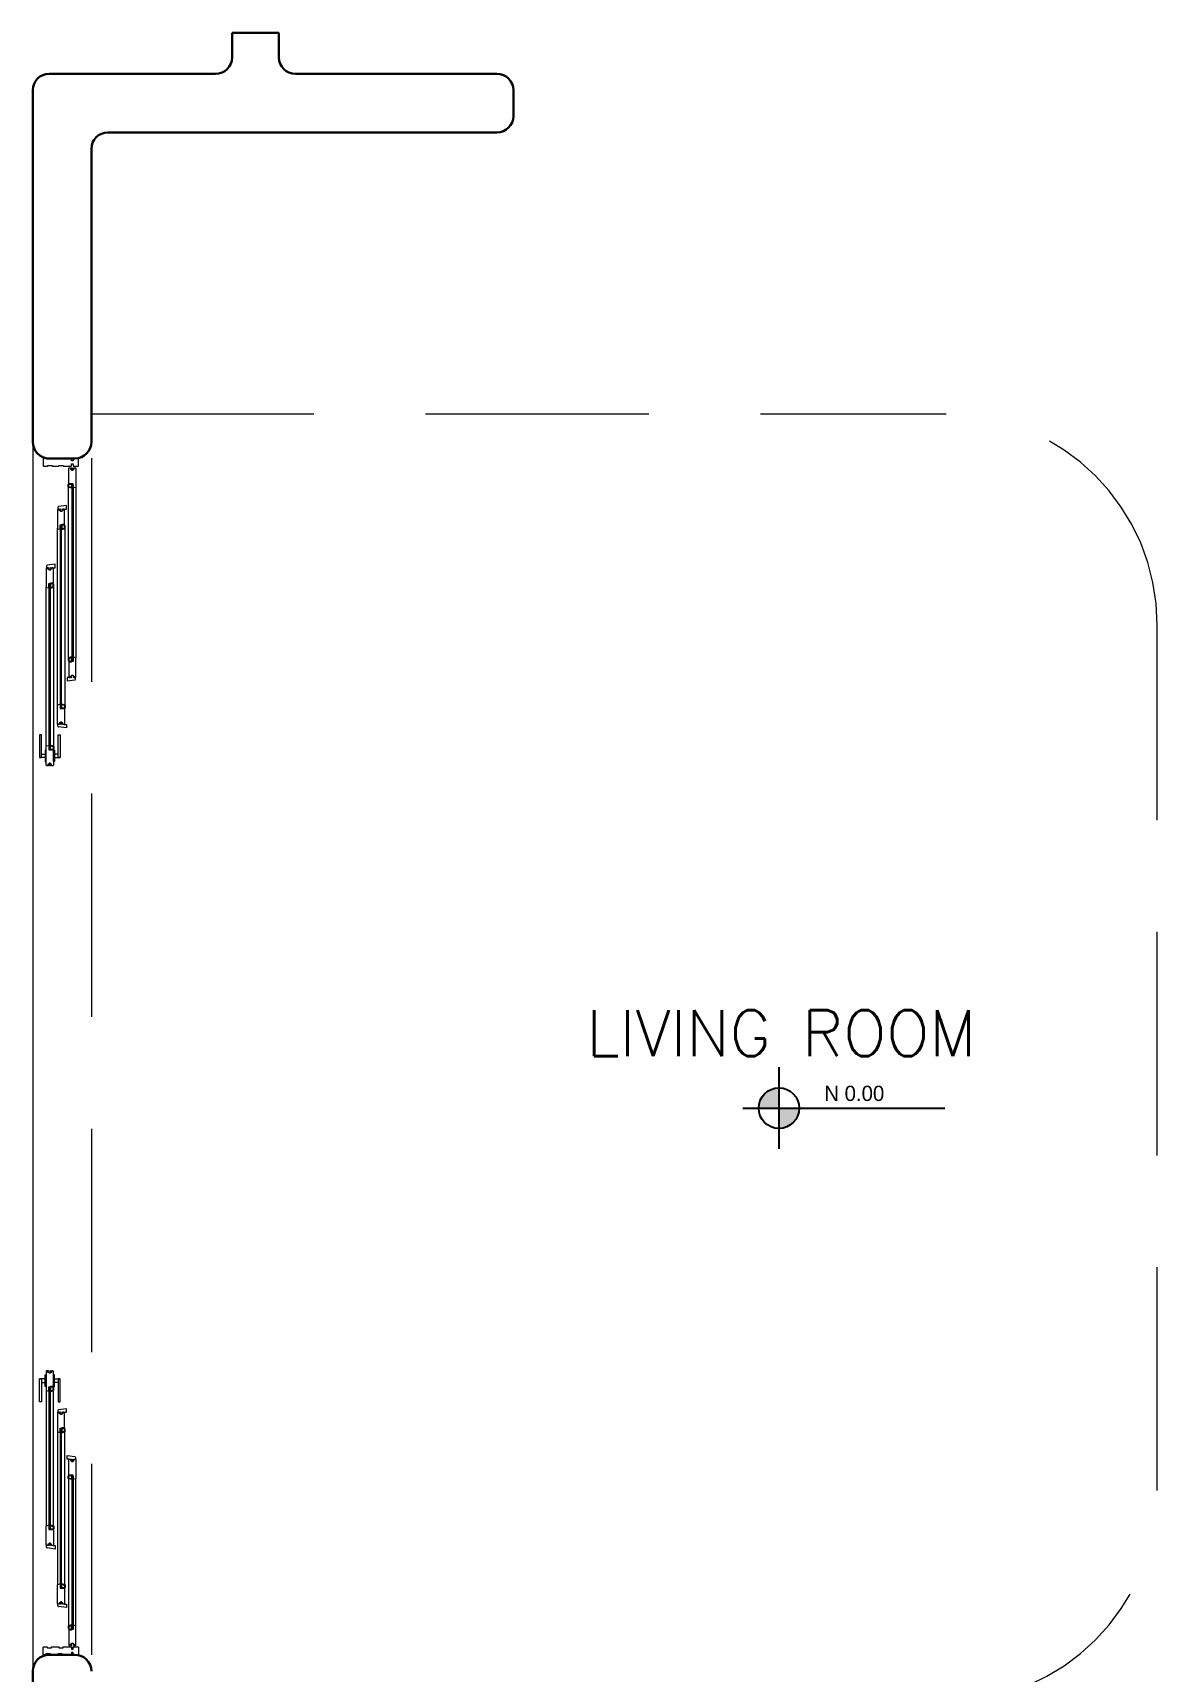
# Model space of a CAD drawing. Header units: metres. Extents: x -44 to 358, y -246 to 48.
# Drawn here: x 40.96 to 45.76, y -106.72 to -99.74 of the extents above; entities that cross this region are included whole.
import ezdxf

# ---------------------------------------------------------------- set-up
doc = ezdxf.new("R2010")
doc.units = ezdxf.units.M
doc.header["$LTSCALE"] = 0.3
doc.linetypes.add('HIDDEN2', pattern=[4.7625, 3.175, -1.5875])
for name, color, linetype, lineweight in [('A-DOOR', 7, 'Continuous', 5), ('A-WALL', 7, 'Continuous', 30), ('cristales', 131, 'Continuous', 0), ('piso', 251, 'Continuous', 18), ('SE-2', 252, 'Continuous', 9)]:
    doc.layers.add(name, color=color, linetype=linetype, lineweight=lineweight)
doc.layers.add('Techos 1', color=7, linetype='HIDDEN2', lineweight=9, true_color=0x42391a)
doc.layers.add('TEXTOS', color=4, linetype='Continuous')
doc.styles.add('ESC100-2mm', font='arial.ttf', dxfattribs={"height": 0.15})

# ---------------------------------------------------------------- blocks, each defined once
blk = doc.blocks.new('A$C1cff0fc4')
at = {"color": 7}
for points in [[(0.1262, 4.9899, 0.341999), (0.1277, 4.9918), (0.1281, 4.992), (0.1377, 4.992), (0.1387, 4.991), (0.1387, 4.974), (0.1382, 4.974), (0.1259, 4.9773, -0.339454), (0.1247, 4.9788), (0.1247, 4.9879, -0.341999)], [(0.1072, 4.8139, -0.341999), (0.1057, 4.8158), (0.1054, 4.816), (0.0957, 4.816), (0.0947, 4.815), (0.0947, 4.798), (0.0952, 4.798), (0.1076, 4.8013, 0.339454), (0.1087, 4.8028), (0.1087, 4.8119, 0.341999)], [(0.0592, 4.5639, -0.341999), (0.0577, 4.5658), (0.0574, 4.566), (0.0477, 4.566), (0.0467, 4.565), (0.0467, 4.548), (0.0472, 4.548), (0.0596, 4.5513, 0.339454), (0.0607, 4.5528), (0.0607, 4.5619, 0.341999)], [(0.1262, 4.2361, -0.341999), (0.1277, 4.2342), (0.1281, 4.234), (0.1377, 4.234), (0.1387, 4.235), (0.1387, 4.252), (0.1382, 4.252), (0.1259, 4.2487, 0.339454), (0.1247, 4.2472), (0.1247, 4.2381, 0.341999)], [(0.1072, 4.0361, 0.341999), (0.1057, 4.0342), (0.1054, 4.034), (0.0957, 4.034), (0.0947, 4.035), (0.0947, 4.052), (0.0952, 4.052), (0.1076, 4.0487, -0.339454), (0.1087, 4.0472), (0.1087, 4.0381, -0.341999)], [(0.0592, 3.8601, 0.341999), (0.0577, 3.8582), (0.0574, 3.858), (0.0477, 3.858), (0.0467, 3.859), (0.0467, 3.876), (0.0472, 3.876), (0.0596, 3.8727, -0.339454), (0.0607, 3.8712), (0.0607, 3.8621, -0.341999)], [(0.0592, 1.1399, -0.341999), (0.0577, 1.1418), (0.0574, 1.142), (0.0477, 1.142), (0.0467, 1.141), (0.0467, 1.124), (0.0472, 1.124), (0.0596, 1.1273, 0.339454), (0.0607, 1.1288), (0.0607, 1.1379, 0.341999)], [(0.1072, 0.9639, -0.341999), (0.1057, 0.9658), (0.1054, 0.966), (0.0957, 0.966), (0.0947, 0.965), (0.0947, 0.948), (0.0952, 0.948), (0.1076, 0.9513, 0.339454), (0.1087, 0.9528), (0.1087, 0.9619, 0.341999)], [(0.1262, 0.7639, 0.341999), (0.1277, 0.7658), (0.1281, 0.766), (0.1377, 0.766), (0.1387, 0.765), (0.1387, 0.748), (0.1382, 0.748), (0.1259, 0.7513, -0.339454), (0.1247, 0.7528), (0.1247, 0.7619, -0.341999)], [(0.0592, 0.5361, 0.341999), (0.0577, 0.5342), (0.0574, 0.534), (0.0477, 0.534), (0.0467, 0.535), (0.0467, 0.552), (0.0472, 0.552), (0.0596, 0.5487, -0.339454), (0.0607, 0.5472), (0.0607, 0.5381, -0.341999)], [(0.1072, 0.2861, 0.341999), (0.1057, 0.2842), (0.1054, 0.284), (0.0957, 0.284), (0.0947, 0.285), (0.0947, 0.302), (0.0952, 0.302), (0.1076, 0.2987, -0.339454), (0.1087, 0.2972), (0.1087, 0.2881, -0.341999)], [(0.1262, 0.1101, -0.341999), (0.1277, 0.1082), (0.1281, 0.108), (0.1377, 0.108), (0.1387, 0.109), (0.1387, 0.126), (0.1382, 0.126), (0.1259, 0.1227, 0.339454), (0.1247, 0.1212), (0.1247, 0.1121, 0.341999)]]:
    blk.add_lwpolyline(points, format="xyb", close=True, dxfattribs=at)
at = {"layer": 'A-DOOR', "color": 7}
for p, q in [((0.0182, 5.1), (0.0167, 5.0985)), ((0.0167, 5.0985), (0.0167, 5.0675)), ((0.0302, 5.1), (0.0182, 5.1)), ((0.0302, 5.096), (0.0302, 5.1)), ((0.0782, 5.1), (0.0492, 5.1)), ((0.0492, 5.096), (0.0492, 5.1)), ((0.0782, 5.096), (0.0782, 5.1)), ((0.1377, 5.1), (0.0972, 5.1)), ((0.0972, 5.1), (0.0972, 5.096)), ((0.1377, 5.09), (0.1377, 5.1)), ((0.1667, 5.1), (0.1437, 5.1)), ((0.1437, 5.1), (0.1437, 5.09)), ((0.1667, 5.0675), (0.1667, 5.1)), ((0.0167, 5.0675), (0.0182, 5.066)), ((0.0182, 5.066), (0.0352, 5.066)), ((0.0492, 5.096), (0.0302, 5.096)), ((0.0352, 5.07), (0.0542, 5.07)), ((0.0352, 5.07), (0.0352, 5.066)), ((0.0542, 5.07), (0.0542, 5.066)), ((0.0542, 5.066), (0.0832, 5.066)), ((0.0972, 5.096), (0.0782, 5.096)), ((0.0832, 5.066), (0.0832, 5.07)), ((0.0832, 5.07), (0.1022, 5.07)), ((0.1022, 5.07), (0.1022, 5.066)), ((0.1022, 5.066), (0.1377, 5.066)), ((0.1257, 5.0585), (0.1272, 5.06)), ((0.1257, 4.9935), (0.1257, 5.0585)), ((0.1272, 5.06), (0.133, 5.06)), ((0.133, 5.06), (0.133, 5.054)), ((0.133, 5.054), (0.1357, 5.054)), ((0.1357, 5.054), (0.1357, 5.06)), ((0.1357, 5.06), (0.1377, 5.06)), ((0.1437, 5.09), (0.1377, 5.09)), ((0.1377, 5.066), (0.1377, 5.076)), ((0.1377, 5.076), (0.1437, 5.076)), ((0.1377, 5.06), (0.1377, 5.05)), ((0.1377, 5.05), (0.1437, 5.05)), ((0.1437, 5.076), (0.1437, 5.066)), ((0.1437, 5.066), (0.1652, 5.066)), ((0.1437, 5.05), (0.1437, 5.06)), ((0.1437, 5.06), (0.146, 5.06)), ((0.146, 5.06), (0.146, 5.054)), ((0.146, 5.054), (0.1487, 5.054)), ((0.1487, 5.054), (0.1487, 5.06)), ((0.1487, 5.06), (0.1542, 5.06)), ((0.1542, 5.06), (0.1557, 5.0585)), ((0.1557, 5.0585), (0.1557, 4.9779)), ((0.1652, 5.066), (0.1667, 5.0675)), ((0.1247, 4.2472), (0.1247, 4.9788)), ((0.1272, 4.992), (0.1257, 4.9935)), ((0.1447, 4.992), (0.1272, 4.992)), ((0.1397, 4.9865), (0.1387, 4.9865)), ((0.1387, 4.9865), (0.1387, 4.9745)), ((0.1387, 4.9745), (0.1397, 4.9745)), ((0.1437, 4.987), (0.1397, 4.981)), ((0.1397, 4.987), (0.1437, 4.981)), ((0.1397, 4.981), (0.1397, 4.987)), ((0.1397, 4.987), (0.1437, 4.987)), ((0.1397, 4.987), (0.1397, 4.239)), ((0.1437, 4.987), (0.1397, 4.987)), ((0.1397, 4.239), (0.1397, 4.987)), ((0.1397, 4.987), (0.1437, 4.987)), ((0.1397, 4.9745), (0.1397, 4.9865)), ((0.1437, 4.981), (0.1397, 4.981)), ((0.1397, 4.976), (0.1397, 4.981)), ((0.1397, 4.981), (0.1437, 4.981)), ((0.1437, 4.976), (0.1397, 4.976)), ((0.1417, 4.992), (0.1417, 4.987)), ((0.1417, 4.992), (0.1417, 4.987)), ((0.1417, 4.992), (0.1417, 4.987)), ((0.1417, 4.987), (0.1417, 4.992)), ((0.1417, 4.992), (0.1417, 4.992)), ((0.1417, 4.987), (0.1417, 4.987)), ((0.1437, 4.987), (0.1437, 4.981)), ((0.1437, 4.239), (0.1437, 4.987)), ((0.1437, 4.987), (0.1437, 4.239)), ((0.1447, 4.9865), (0.1437, 4.9865)), ((0.1437, 4.9865), (0.1437, 4.9745)), ((0.1437, 4.981), (0.1437, 4.976)), ((0.1437, 4.9745), (0.1447, 4.9745)), ((0.1447, 4.9745), (0.1447, 4.992)), ((0.1447, 4.9745), (0.1447, 4.9865)), ((0.1452, 4.974), (0.1447, 4.9745)), ((0.1462, 4.974), (0.1452, 4.974)), ((0.1543, 4.976), (0.1462, 4.974)), ((0.1557, 4.9779), (0.1543, 4.976)), ((0.1557, 4.9779), (0.1557, 4.2481)), ((0.0792, 4.8917), (0.0792, 4.884)), ((0.1152, 4.899), (0.082, 4.8947)), ((0.1152, 4.884), (0.1152, 4.899)), ((0.0792, 4.884), (0.0777, 4.8825)), ((0.0777, 4.8825), (0.0777, 4.8019)), ((0.0847, 4.884), (0.0792, 4.884)), ((0.0847, 4.878), (0.0847, 4.884)), ((0.0874, 4.878), (0.0847, 4.878)), ((0.0897, 4.884), (0.0874, 4.884)), ((0.0874, 4.884), (0.0874, 4.878)), ((0.0897, 4.874), (0.0897, 4.884)), ((0.0957, 4.874), (0.0897, 4.874)), ((0.0977, 4.884), (0.0957, 4.884)), ((0.0957, 4.884), (0.0957, 4.874)), ((0.0977, 4.878), (0.0977, 4.884)), ((0.1004, 4.878), (0.0977, 4.878)), ((0.1062, 4.884), (0.1004, 4.884)), ((0.1004, 4.884), (0.1004, 4.878)), ((0.1077, 4.8825), (0.1062, 4.884)), ((0.1062, 4.884), (0.1152, 4.884)), ((0.1077, 4.8175), (0.1077, 4.8825)), ((0.0777, 4.8019), (0.0792, 4.8)), ((0.0777, 4.0481), (0.0777, 4.8019)), ((0.0792, 4.8), (0.0872, 4.798)), ((0.0872, 4.798), (0.0882, 4.798)), ((0.0882, 4.798), (0.0887, 4.7985)), ((0.0887, 4.7985), (0.0887, 4.816)), ((0.0887, 4.816), (0.1062, 4.816)), ((0.0887, 4.7985), (0.0887, 4.8105)), ((0.0887, 4.8105), (0.0897, 4.8105)), ((0.0897, 4.7985), (0.0887, 4.7985)), ((0.0937, 4.811), (0.0897, 4.811)), ((0.0897, 4.811), (0.0897, 4.039)), ((0.0897, 4.039), (0.0897, 4.811)), ((0.0897, 4.811), (0.0937, 4.811)), ((0.0897, 4.811), (0.0937, 4.805)), ((0.0937, 4.811), (0.0897, 4.805)), ((0.0897, 4.811), (0.0897, 4.805)), ((0.0937, 4.811), (0.0897, 4.811)), ((0.0897, 4.8105), (0.0897, 4.7985)), ((0.0897, 4.805), (0.0937, 4.805)), ((0.0897, 4.805), (0.0897, 4.8)), ((0.0937, 4.805), (0.0897, 4.805)), ((0.0897, 4.8), (0.0937, 4.8)), ((0.0917, 4.816), (0.0917, 4.811)), ((0.0917, 4.816), (0.0917, 4.811)), ((0.0917, 4.816), (0.0917, 4.811)), ((0.0917, 4.811), (0.0917, 4.816)), ((0.0917, 4.816), (0.0917, 4.816)), ((0.0917, 4.811), (0.0917, 4.811)), ((0.0937, 4.039), (0.0937, 4.811)), ((0.0937, 4.811), (0.0937, 4.039)), ((0.0937, 4.805), (0.0937, 4.811)), ((0.0937, 4.7985), (0.0937, 4.8105)), ((0.0937, 4.8105), (0.0947, 4.8105)), ((0.0937, 4.8), (0.0937, 4.805)), ((0.0947, 4.7985), (0.0937, 4.7985)), ((0.0947, 4.8105), (0.0947, 4.7985)), ((0.1062, 4.816), (0.1077, 4.8175)), ((0.1087, 4.8028), (0.1087, 4.0472)), ((0.0312, 4.634), (0.0297, 4.6325)), ((0.0297, 4.6325), (0.0297, 4.5519)), ((0.0312, 4.6417), (0.0312, 4.634)), ((0.0367, 4.634), (0.0312, 4.634)), ((0.0672, 4.649), (0.034, 4.6447)), ((0.0367, 4.628), (0.0367, 4.634)), ((0.0394, 4.628), (0.0367, 4.628)), ((0.0417, 4.634), (0.0394, 4.634)), ((0.0394, 4.634), (0.0394, 4.628)), ((0.0417, 4.624), (0.0417, 4.634)), ((0.0477, 4.624), (0.0417, 4.624)), ((0.0497, 4.634), (0.0477, 4.634)), ((0.0477, 4.634), (0.0477, 4.624)), ((0.0497, 4.628), (0.0497, 4.634)), ((0.0524, 4.628), (0.0497, 4.628)), ((0.0582, 4.634), (0.0524, 4.634)), ((0.0524, 4.634), (0.0524, 4.628)), ((0.0597, 4.6325), (0.0582, 4.634)), ((0.0582, 4.634), (0.0672, 4.634)), ((0.0597, 4.5675), (0.0597, 4.6325)), ((0.0672, 4.634), (0.0672, 4.649)), ((0.0297, 4.5519), (0.0312, 4.55)), ((0.0297, 3.8721), (0.0297, 4.5519)), ((0.0312, 4.55), (0.0392, 4.548)), ((0.0392, 4.548), (0.0402, 4.548)), ((0.0402, 4.548), (0.0407, 4.5485)), ((0.0407, 4.5485), (0.0407, 4.566)), ((0.0407, 4.566), (0.0582, 4.566)), ((0.0407, 4.5485), (0.0407, 4.5605)), ((0.0407, 4.5605), (0.0417, 4.5605)), ((0.0417, 4.5485), (0.0407, 4.5485)), ((0.0457, 4.561), (0.0417, 4.561)), ((0.0417, 4.561), (0.0417, 3.863)), ((0.0417, 3.863), (0.0417, 4.561)), ((0.0417, 4.561), (0.0457, 4.561)), ((0.0417, 4.561), (0.0457, 4.555)), ((0.0457, 4.561), (0.0417, 4.555)), ((0.0417, 4.561), (0.0417, 4.555)), ((0.0457, 4.561), (0.0417, 4.561)), ((0.0417, 4.5605), (0.0417, 4.5485)), ((0.0417, 4.555), (0.0457, 4.555)), ((0.0417, 4.555), (0.0417, 4.55)), ((0.0457, 4.555), (0.0417, 4.555)), ((0.0417, 4.55), (0.0457, 4.55)), ((0.0437, 4.566), (0.0437, 4.561)), ((0.0437, 4.566), (0.0437, 4.561)), ((0.0437, 4.566), (0.0437, 4.561)), ((0.0437, 4.561), (0.0437, 4.566)), ((0.0437, 4.566), (0.0437, 4.566)), ((0.0437, 4.561), (0.0437, 4.561)), ((0.0457, 3.863), (0.0457, 4.561)), ((0.0457, 4.561), (0.0457, 3.863)), ((0.0457, 4.555), (0.0457, 4.561)), ((0.0457, 4.5485), (0.0457, 4.5605)), ((0.0457, 4.5605), (0.0467, 4.5605)), ((0.0457, 4.55), (0.0457, 4.555)), ((0.0467, 4.5485), (0.0457, 4.5485)), ((0.0467, 4.5605), (0.0467, 4.5485)), ((0.0582, 4.566), (0.0597, 4.5675)), ((0.0607, 4.5528), (0.0607, 3.8712)), ((0.1272, 4.234), (0.1257, 4.2325)), ((0.1257, 4.2325), (0.1257, 4.1675)), ((0.1447, 4.234), (0.1272, 4.234)), ((0.1387, 4.2395), (0.1387, 4.2515)), ((0.1387, 4.2515), (0.1397, 4.2515)), ((0.1397, 4.2395), (0.1387, 4.2395)), ((0.1397, 4.2515), (0.1397, 4.2395)), ((0.1437, 4.25), (0.1397, 4.25)), ((0.1397, 4.25), (0.1397, 4.245)), ((0.1437, 4.239), (0.1397, 4.245)), ((0.1397, 4.239), (0.1437, 4.245)), ((0.1437, 4.245), (0.1397, 4.245)), ((0.1397, 4.245), (0.1397, 4.239)), ((0.1397, 4.245), (0.1437, 4.245)), ((0.1397, 4.239), (0.1437, 4.239)), ((0.1437, 4.239), (0.1397, 4.239)), ((0.1397, 4.239), (0.1437, 4.239)), ((0.1417, 4.234), (0.1417, 4.239)), ((0.1417, 4.234), (0.1417, 4.239)), ((0.1417, 4.234), (0.1417, 4.239)), ((0.1417, 4.239), (0.1417, 4.239)), ((0.1417, 4.239), (0.1417, 4.234)), ((0.1417, 4.234), (0.1417, 4.234)), ((0.1437, 4.2395), (0.1437, 4.2515)), ((0.1437, 4.2515), (0.1447, 4.2515)), ((0.1437, 4.245), (0.1437, 4.25)), ((0.1437, 4.239), (0.1437, 4.245)), ((0.1447, 4.2395), (0.1437, 4.2395)), ((0.1452, 4.252), (0.1447, 4.2515)), ((0.1447, 4.2515), (0.1447, 4.234)), ((0.1447, 4.2515), (0.1447, 4.2395)), ((0.1462, 4.252), (0.1452, 4.252)), ((0.1543, 4.25), (0.1462, 4.252)), ((0.1557, 4.2481), (0.1543, 4.25)), ((0.1557, 4.1675), (0.1557, 4.2481)), ((0.1272, 4.166), (0.1182, 4.166)), ((0.1182, 4.166), (0.1182, 4.151)), ((0.1182, 4.151), (0.1515, 4.1553)), ((0.1257, 4.1675), (0.1272, 4.166)), ((0.1272, 4.166), (0.133, 4.166)), ((0.133, 4.166), (0.133, 4.172)), ((0.133, 4.172), (0.1357, 4.172)), ((0.1357, 4.172), (0.1357, 4.166)), ((0.1357, 4.166), (0.1377, 4.166)), ((0.1377, 4.166), (0.1377, 4.176)), ((0.1377, 4.176), (0.1437, 4.176)), ((0.1437, 4.176), (0.1437, 4.166)), ((0.1437, 4.166), (0.146, 4.166)), ((0.146, 4.166), (0.146, 4.172)), ((0.146, 4.172), (0.1487, 4.172)), ((0.1487, 4.172), (0.1487, 4.166)), ((0.1487, 4.166), (0.1542, 4.166)), ((0.1542, 4.166), (0.1557, 4.1675)), ((0.1542, 4.1583), (0.1542, 4.166)), ((0.0792, 4.05), (0.0872, 4.052)), ((0.0872, 4.052), (0.0882, 4.052)), ((0.0882, 4.052), (0.0887, 4.0515)), ((0.0887, 4.0515), (0.0887, 4.034)), ((0.0887, 4.0515), (0.0887, 4.0395)), ((0.0897, 4.0515), (0.0887, 4.0515)), ((0.0897, 4.0395), (0.0897, 4.0515)), ((0.0937, 4.0515), (0.0937, 4.0395)), ((0.0947, 4.0515), (0.0937, 4.0515)), ((0.0947, 4.0395), (0.0947, 4.0515)), ((0.0777, 4.0481), (0.0792, 4.05)), ((0.0777, 3.9675), (0.0777, 4.0481)), ((0.0887, 4.0395), (0.0897, 4.0395)), ((0.0887, 4.034), (0.1062, 4.034)), ((0.0897, 4.045), (0.0897, 4.05)), ((0.0897, 4.05), (0.0937, 4.05)), ((0.0897, 4.039), (0.0937, 4.045)), ((0.0937, 4.039), (0.0897, 4.045)), ((0.0897, 4.039), (0.0897, 4.045)), ((0.0897, 4.045), (0.0937, 4.045)), ((0.0937, 4.045), (0.0897, 4.045)), ((0.0937, 4.039), (0.0897, 4.039)), ((0.0897, 4.039), (0.0937, 4.039)), ((0.0937, 4.039), (0.0897, 4.039)), ((0.0917, 4.034), (0.0917, 4.039)), ((0.0917, 4.034), (0.0917, 4.039)), ((0.0917, 4.034), (0.0917, 4.039)), ((0.0917, 4.039), (0.0917, 4.039)), ((0.0917, 4.039), (0.0917, 4.034)), ((0.0917, 4.034), (0.0917, 4.034)), ((0.0937, 4.05), (0.0937, 4.045)), ((0.0937, 4.045), (0.0937, 4.039)), ((0.0937, 4.0395), (0.0947, 4.0395)), ((0.1062, 4.034), (0.1077, 4.0325)), ((0.1077, 4.0325), (0.1077, 3.9675)), ((0.0792, 3.966), (0.0777, 3.9675)), ((0.0847, 3.966), (0.0792, 3.966)), ((0.0792, 3.9583), (0.0792, 3.966)), ((0.1152, 3.951), (0.082, 3.9553)), ((0.0874, 3.972), (0.0847, 3.972)), ((0.0847, 3.972), (0.0847, 3.966)), ((0.0874, 3.966), (0.0874, 3.972)), ((0.0897, 3.966), (0.0874, 3.966)), ((0.0957, 3.976), (0.0897, 3.976)), ((0.0897, 3.976), (0.0897, 3.966)), ((0.0957, 3.966), (0.0957, 3.976)), ((0.0977, 3.966), (0.0957, 3.966)), ((0.1004, 3.972), (0.0977, 3.972)), ((0.0977, 3.972), (0.0977, 3.966)), ((0.1004, 3.966), (0.1004, 3.972)), ((0.1062, 3.966), (0.1004, 3.966)), ((0.1077, 3.9675), (0.1062, 3.966)), ((0.1062, 3.966), (0.1152, 3.966)), ((0.1152, 3.966), (0.1152, 3.951)), ((0.0297, 3.8721), (0.0312, 3.874)), ((0.0297, 3.7915), (0.0297, 3.8721)), ((0.0312, 3.874), (0.0392, 3.876)), ((0.0392, 3.876), (0.0402, 3.876)), ((0.0402, 3.876), (0.0407, 3.8755)), ((0.0407, 3.8755), (0.0407, 3.858)), ((0.0407, 3.8755), (0.0407, 3.8635)), ((0.0417, 3.8755), (0.0407, 3.8755)), ((0.0407, 3.8635), (0.0417, 3.8635)), ((0.0407, 3.858), (0.0582, 3.858)), ((0.0417, 3.8635), (0.0417, 3.8755)), ((0.0417, 3.869), (0.0417, 3.874)), ((0.0417, 3.874), (0.0457, 3.874)), ((0.0417, 3.863), (0.0457, 3.869)), ((0.0457, 3.863), (0.0417, 3.869)), ((0.0417, 3.863), (0.0417, 3.869)), ((0.0417, 3.869), (0.0457, 3.869)), ((0.0457, 3.869), (0.0417, 3.869)), ((0.0457, 3.863), (0.0417, 3.863)), ((0.0417, 3.863), (0.0457, 3.863)), ((0.0457, 3.863), (0.0417, 3.863)), ((0.0437, 3.858), (0.0437, 3.863)), ((0.0437, 3.858), (0.0437, 3.863)), ((0.0437, 3.858), (0.0437, 3.863)), ((0.0437, 3.863), (0.0437, 3.863)), ((0.0437, 3.863), (0.0437, 3.858)), ((0.0437, 3.858), (0.0437, 3.858)), ((0.0457, 3.8755), (0.0457, 3.8635)), ((0.0467, 3.8755), (0.0457, 3.8755)), ((0.0457, 3.874), (0.0457, 3.869)), ((0.0457, 3.869), (0.0457, 3.863)), ((0.0457, 3.8635), (0.0467, 3.8635)), ((0.0467, 3.8635), (0.0467, 3.8755)), ((0.0582, 3.858), (0.0597, 3.8565)), ((0.0597, 3.8565), (0.0597, 3.7915)), ((0.0312, 3.79), (0.0297, 3.7915)), ((0.0367, 3.79), (0.0312, 3.79)), ((0.0394, 3.796), (0.0367, 3.796)), ((0.0367, 3.796), (0.0367, 3.79)), ((0.0394, 3.79), (0.0394, 3.796)), ((0.0417, 3.79), (0.0394, 3.79)), ((0.0477, 3.8), (0.0417, 3.8)), ((0.0417, 3.8), (0.0417, 3.79)), ((0.0477, 3.79), (0.0477, 3.8)), ((0.0497, 3.79), (0.0477, 3.79)), ((0.0524, 3.796), (0.0497, 3.796)), ((0.0497, 3.796), (0.0497, 3.79)), ((0.0524, 3.79), (0.0524, 3.796)), ((0.0582, 3.79), (0.0524, 3.79)), ((0.0597, 3.7915), (0.0582, 3.79)), ((0.0312, 1.21), (0.0297, 1.2085)), ((0.0297, 1.2085), (0.0297, 1.1279)), ((0.0367, 1.21), (0.0312, 1.21)), ((0.0367, 1.204), (0.0367, 1.21)), ((0.0394, 1.204), (0.0367, 1.204)), ((0.0417, 1.21), (0.0394, 1.21)), ((0.0394, 1.21), (0.0394, 1.204)), ((0.0417, 1.2), (0.0417, 1.21)), ((0.0477, 1.2), (0.0417, 1.2)), ((0.0497, 1.21), (0.0477, 1.21)), ((0.0477, 1.21), (0.0477, 1.2)), ((0.0497, 1.204), (0.0497, 1.21)), ((0.0524, 1.204), (0.0497, 1.204)), ((0.0582, 1.21), (0.0524, 1.21)), ((0.0524, 1.21), (0.0524, 1.204)), ((0.0597, 1.2085), (0.0582, 1.21)), ((0.0597, 1.1435), (0.0597, 1.2085)), ((0.0297, 1.1279), (0.0312, 1.126)), ((0.0297, 1.1279), (0.0297, 0.5481)), ((0.0312, 1.126), (0.0392, 1.124)), ((0.0392, 1.124), (0.0402, 1.124)), ((0.0402, 1.124), (0.0407, 1.1245)), ((0.0407, 1.1245), (0.0407, 1.142)), ((0.0407, 1.142), (0.0582, 1.142)), ((0.0407, 1.1245), (0.0407, 1.1365)), ((0.0407, 1.1365), (0.0417, 1.1365)), ((0.0417, 1.1245), (0.0407, 1.1245)), ((0.0417, 1.137), (0.0457, 1.131)), ((0.0457, 1.137), (0.0417, 1.131)), ((0.0417, 1.137), (0.0417, 1.131)), ((0.0457, 1.137), (0.0417, 1.137)), ((0.0417, 0.539), (0.0417, 1.137)), ((0.0417, 1.137), (0.0457, 1.137)), ((0.0417, 1.137), (0.0417, 0.539)), ((0.0457, 1.137), (0.0417, 1.137)), ((0.0417, 1.1365), (0.0417, 1.1245)), ((0.0417, 1.131), (0.0457, 1.131)), ((0.0417, 1.131), (0.0417, 1.126)), ((0.0457, 1.131), (0.0417, 1.131)), ((0.0417, 1.126), (0.0457, 1.126)), ((0.0437, 1.142), (0.0437, 1.137)), ((0.0437, 1.142), (0.0437, 1.137)), ((0.0437, 1.142), (0.0437, 1.137)), ((0.0437, 1.137), (0.0437, 1.142)), ((0.0437, 1.142), (0.0437, 1.142)), ((0.0437, 1.137), (0.0437, 1.137)), ((0.0457, 1.131), (0.0457, 1.137)), ((0.0457, 1.137), (0.0457, 0.539)), ((0.0457, 0.539), (0.0457, 1.137)), ((0.0457, 1.1245), (0.0457, 1.1365)), ((0.0457, 1.1365), (0.0467, 1.1365)), ((0.0457, 1.126), (0.0457, 1.131)), ((0.0467, 1.1245), (0.0457, 1.1245)), ((0.0467, 1.1365), (0.0467, 1.1245)), ((0.0582, 1.142), (0.0597, 1.1435)), ((0.0607, 0.5472), (0.0607, 1.1288)), ((0.1152, 1.049), (0.082, 1.0447)), ((0.1152, 1.034), (0.1152, 1.049)), ((0.0792, 1.034), (0.0777, 1.0325)), ((0.0777, 1.0325), (0.0777, 0.9519)), ((0.0792, 1.0417), (0.0792, 1.034)), ((0.0847, 1.034), (0.0792, 1.034)), ((0.0847, 1.028), (0.0847, 1.034)), ((0.0874, 1.028), (0.0847, 1.028)), ((0.0897, 1.034), (0.0874, 1.034)), ((0.0874, 1.034), (0.0874, 1.028)), ((0.0897, 1.024), (0.0897, 1.034)), ((0.0957, 1.024), (0.0897, 1.024)), ((0.0977, 1.034), (0.0957, 1.034)), ((0.0957, 1.034), (0.0957, 1.024)), ((0.0977, 1.028), (0.0977, 1.034)), ((0.1004, 1.028), (0.0977, 1.028)), ((0.1062, 1.034), (0.1004, 1.034)), ((0.1004, 1.034), (0.1004, 1.028)), ((0.1077, 1.0325), (0.1062, 1.034)), ((0.1062, 1.034), (0.1152, 1.034)), ((0.1077, 0.9675), (0.1077, 1.0325)), ((0.0777, 0.9519), (0.0792, 0.95)), ((0.0777, 0.9519), (0.0777, 0.2981)), ((0.0792, 0.95), (0.0872, 0.948)), ((0.0872, 0.948), (0.0882, 0.948)), ((0.0882, 0.948), (0.0887, 0.9485)), ((0.0887, 0.9485), (0.0887, 0.966)), ((0.0887, 0.966), (0.1062, 0.966)), ((0.0887, 0.9485), (0.0887, 0.9605)), ((0.0887, 0.9605), (0.0897, 0.9605)), ((0.0897, 0.9485), (0.0887, 0.9485)), ((0.0897, 0.961), (0.0937, 0.955)), ((0.0937, 0.961), (0.0897, 0.955)), ((0.0897, 0.961), (0.0897, 0.955)), ((0.0937, 0.961), (0.0897, 0.961)), ((0.0897, 0.289), (0.0897, 0.961)), ((0.0897, 0.961), (0.0937, 0.961)), ((0.0897, 0.961), (0.0897, 0.289)), ((0.0937, 0.961), (0.0897, 0.961)), ((0.0897, 0.9605), (0.0897, 0.9485)), ((0.0897, 0.955), (0.0937, 0.955)), ((0.0897, 0.955), (0.0897, 0.95)), ((0.0937, 0.955), (0.0897, 0.955)), ((0.0897, 0.95), (0.0937, 0.95)), ((0.0917, 0.966), (0.0917, 0.961)), ((0.0917, 0.966), (0.0917, 0.961)), ((0.0917, 0.966), (0.0917, 0.961)), ((0.0917, 0.961), (0.0917, 0.966)), ((0.0917, 0.966), (0.0917, 0.966)), ((0.0917, 0.961), (0.0917, 0.961)), ((0.0937, 0.955), (0.0937, 0.961)), ((0.0937, 0.961), (0.0937, 0.289)), ((0.0937, 0.289), (0.0937, 0.961)), ((0.0937, 0.9485), (0.0937, 0.9605)), ((0.0937, 0.9605), (0.0947, 0.9605)), ((0.0937, 0.95), (0.0937, 0.955)), ((0.0947, 0.9485), (0.0937, 0.9485)), ((0.0947, 0.9605), (0.0947, 0.9485)), ((0.1062, 0.966), (0.1077, 0.9675)), ((0.1087, 0.2972), (0.1087, 0.9528)), ((0.1182, 0.834), (0.1182, 0.849)), ((0.1182, 0.849), (0.1515, 0.8447)), ((0.1542, 0.8417), (0.1542, 0.834)), ((0.1272, 0.834), (0.1182, 0.834)), ((0.1257, 0.8325), (0.1272, 0.834)), ((0.1257, 0.7675), (0.1257, 0.8325)), ((0.1272, 0.834), (0.133, 0.834)), ((0.133, 0.834), (0.133, 0.828)), ((0.133, 0.828), (0.1357, 0.828)), ((0.1357, 0.828), (0.1357, 0.834)), ((0.1357, 0.834), (0.1377, 0.834)), ((0.1377, 0.834), (0.1377, 0.824)), ((0.1377, 0.824), (0.1437, 0.824)), ((0.1437, 0.824), (0.1437, 0.834)), ((0.1437, 0.834), (0.146, 0.834)), ((0.146, 0.834), (0.146, 0.828)), ((0.146, 0.828), (0.1487, 0.828)), ((0.1487, 0.828), (0.1487, 0.834)), ((0.1487, 0.834), (0.1542, 0.834)), ((0.1542, 0.834), (0.1557, 0.8325)), ((0.1557, 0.8325), (0.1557, 0.7519)), ((0.1247, 0.7528), (0.1247, 0.1212)), ((0.1272, 0.766), (0.1257, 0.7675)), ((0.1447, 0.766), (0.1272, 0.766)), ((0.1397, 0.7605), (0.1387, 0.7605)), ((0.1387, 0.7605), (0.1387, 0.7485)), ((0.1387, 0.7485), (0.1397, 0.7485)), ((0.1397, 0.113), (0.1397, 0.761)), ((0.1397, 0.761), (0.1437, 0.761)), ((0.1437, 0.761), (0.1397, 0.761)), ((0.1397, 0.761), (0.1397, 0.113)), ((0.1437, 0.761), (0.1397, 0.755)), ((0.1397, 0.761), (0.1437, 0.755)), ((0.1397, 0.755), (0.1397, 0.761)), ((0.1397, 0.761), (0.1437, 0.761)), ((0.1397, 0.7485), (0.1397, 0.7605)), ((0.1437, 0.755), (0.1397, 0.755)), ((0.1397, 0.75), (0.1397, 0.755)), ((0.1397, 0.755), (0.1437, 0.755)), ((0.1437, 0.75), (0.1397, 0.75)), ((0.1417, 0.766), (0.1417, 0.761)), ((0.1417, 0.766), (0.1417, 0.761)), ((0.1417, 0.766), (0.1417, 0.761)), ((0.1417, 0.761), (0.1417, 0.766)), ((0.1417, 0.766), (0.1417, 0.766)), ((0.1417, 0.761), (0.1417, 0.761)), ((0.1437, 0.761), (0.1437, 0.113)), ((0.1437, 0.113), (0.1437, 0.761)), ((0.1437, 0.761), (0.1437, 0.755)), ((0.1447, 0.7605), (0.1437, 0.7605)), ((0.1437, 0.7605), (0.1437, 0.7485)), ((0.1437, 0.755), (0.1437, 0.75)), ((0.1437, 0.7485), (0.1447, 0.7485)), ((0.1447, 0.7485), (0.1447, 0.766)), ((0.1447, 0.7485), (0.1447, 0.7605)), ((0.1452, 0.748), (0.1447, 0.7485)), ((0.1462, 0.748), (0.1452, 0.748)), ((0.1543, 0.75), (0.1462, 0.748)), ((0.1557, 0.7519), (0.1543, 0.75)), ((0.1557, 0.1221), (0.1557, 0.7519)), ((0.0297, 0.5481), (0.0312, 0.55)), ((0.0297, 0.4675), (0.0297, 0.5481)), ((0.0312, 0.55), (0.0392, 0.552)), ((0.0392, 0.552), (0.0402, 0.552)), ((0.0402, 0.552), (0.0407, 0.5515)), ((0.0407, 0.5515), (0.0407, 0.534)), ((0.0407, 0.5515), (0.0407, 0.5395)), ((0.0417, 0.5515), (0.0407, 0.5515)), ((0.0407, 0.5395), (0.0417, 0.5395)), ((0.0407, 0.534), (0.0582, 0.534)), ((0.0417, 0.5395), (0.0417, 0.5515)), ((0.0417, 0.545), (0.0417, 0.55)), ((0.0417, 0.55), (0.0457, 0.55)), ((0.0417, 0.539), (0.0457, 0.545)), ((0.0457, 0.539), (0.0417, 0.545)), ((0.0417, 0.539), (0.0417, 0.545)), ((0.0417, 0.545), (0.0457, 0.545)), ((0.0457, 0.545), (0.0417, 0.545)), ((0.0457, 0.539), (0.0417, 0.539)), ((0.0417, 0.539), (0.0457, 0.539)), ((0.0457, 0.539), (0.0417, 0.539)), ((0.0437, 0.534), (0.0437, 0.539)), ((0.0437, 0.534), (0.0437, 0.539)), ((0.0437, 0.534), (0.0437, 0.539)), ((0.0437, 0.539), (0.0437, 0.539)), ((0.0437, 0.539), (0.0437, 0.534)), ((0.0437, 0.534), (0.0437, 0.534)), ((0.0457, 0.5515), (0.0457, 0.5395)), ((0.0467, 0.5515), (0.0457, 0.5515)), ((0.0457, 0.55), (0.0457, 0.545)), ((0.0457, 0.545), (0.0457, 0.539)), ((0.0457, 0.5395), (0.0467, 0.5395)), ((0.0467, 0.5395), (0.0467, 0.5515)), ((0.0582, 0.534), (0.0597, 0.5325)), ((0.0597, 0.5325), (0.0597, 0.4675)), ((0.0312, 0.466), (0.0297, 0.4675)), ((0.0367, 0.466), (0.0312, 0.466)), ((0.0312, 0.4583), (0.0312, 0.466)), ((0.0672, 0.451), (0.034, 0.4553)), ((0.0394, 0.472), (0.0367, 0.472)), ((0.0367, 0.472), (0.0367, 0.466)), ((0.0394, 0.466), (0.0394, 0.472)), ((0.0417, 0.466), (0.0394, 0.466)), ((0.0477, 0.476), (0.0417, 0.476)), ((0.0417, 0.476), (0.0417, 0.466)), ((0.0477, 0.466), (0.0477, 0.476)), ((0.0497, 0.466), (0.0477, 0.466)), ((0.0524, 0.472), (0.0497, 0.472)), ((0.0497, 0.472), (0.0497, 0.466)), ((0.0524, 0.466), (0.0524, 0.472)), ((0.0582, 0.466), (0.0524, 0.466)), ((0.0597, 0.4675), (0.0582, 0.466)), ((0.0582, 0.466), (0.0672, 0.466)), ((0.0672, 0.466), (0.0672, 0.451)), ((0.0777, 0.2981), (0.0792, 0.3)), ((0.0777, 0.2175), (0.0777, 0.2981)), ((0.0792, 0.3), (0.0872, 0.302)), ((0.0872, 0.302), (0.0882, 0.302)), ((0.0882, 0.302), (0.0887, 0.3015)), ((0.0887, 0.3015), (0.0887, 0.284)), ((0.0887, 0.3015), (0.0887, 0.2895)), ((0.0897, 0.3015), (0.0887, 0.3015)), ((0.0887, 0.2895), (0.0897, 0.2895)), ((0.0887, 0.284), (0.1062, 0.284)), ((0.0897, 0.2895), (0.0897, 0.3015)), ((0.0897, 0.295), (0.0897, 0.3)), ((0.0897, 0.3), (0.0937, 0.3)), ((0.0897, 0.289), (0.0937, 0.295)), ((0.0937, 0.289), (0.0897, 0.295)), ((0.0897, 0.289), (0.0897, 0.295)), ((0.0897, 0.295), (0.0937, 0.295)), ((0.0937, 0.295), (0.0897, 0.295)), ((0.0937, 0.289), (0.0897, 0.289)), ((0.0897, 0.289), (0.0937, 0.289)), ((0.0937, 0.289), (0.0897, 0.289)), ((0.0917, 0.284), (0.0917, 0.289)), ((0.0917, 0.284), (0.0917, 0.289)), ((0.0917, 0.284), (0.0917, 0.289)), ((0.0917, 0.289), (0.0917, 0.289)), ((0.0917, 0.289), (0.0917, 0.284)), ((0.0917, 0.284), (0.0917, 0.284)), ((0.0937, 0.3015), (0.0937, 0.2895)), ((0.0947, 0.3015), (0.0937, 0.3015)), ((0.0937, 0.3), (0.0937, 0.295)), ((0.0937, 0.295), (0.0937, 0.289)), ((0.0937, 0.2895), (0.0947, 0.2895)), ((0.0947, 0.2895), (0.0947, 0.3015)), ((0.1062, 0.284), (0.1077, 0.2825)), ((0.1077, 0.2825), (0.1077, 0.2175)), ((0.0792, 0.216), (0.0777, 0.2175)), ((0.0847, 0.216), (0.0792, 0.216)), ((0.0792, 0.2083), (0.0792, 0.216)), ((0.0874, 0.222), (0.0847, 0.222)), ((0.0847, 0.222), (0.0847, 0.216)), ((0.0874, 0.216), (0.0874, 0.222)), ((0.0897, 0.216), (0.0874, 0.216)), ((0.0957, 0.226), (0.0897, 0.226)), ((0.0897, 0.226), (0.0897, 0.216)), ((0.0957, 0.216), (0.0957, 0.226)), ((0.0977, 0.216), (0.0957, 0.216)), ((0.1004, 0.222), (0.0977, 0.222)), ((0.0977, 0.222), (0.0977, 0.216)), ((0.1004, 0.216), (0.1004, 0.222)), ((0.1062, 0.216), (0.1004, 0.216)), ((0.1077, 0.2175), (0.1062, 0.216)), ((0.1062, 0.216), (0.1152, 0.216)), ((0.1152, 0.216), (0.1152, 0.201)), ((0.1152, 0.201), (0.082, 0.2053)), ((0.1272, 0.108), (0.1257, 0.1065)), ((0.1257, 0.1065), (0.1257, 0.0415)), ((0.1447, 0.108), (0.1272, 0.108)), ((0.1387, 0.1135), (0.1387, 0.1255)), ((0.1387, 0.1255), (0.1397, 0.1255)), ((0.1397, 0.1135), (0.1387, 0.1135)), ((0.1397, 0.1255), (0.1397, 0.1135)), ((0.1437, 0.124), (0.1397, 0.124)), ((0.1397, 0.124), (0.1397, 0.119)), ((0.1437, 0.113), (0.1397, 0.119)), ((0.1397, 0.113), (0.1437, 0.119)), ((0.1437, 0.119), (0.1397, 0.119)), ((0.1397, 0.119), (0.1397, 0.113)), ((0.1397, 0.119), (0.1437, 0.119)), ((0.1397, 0.113), (0.1437, 0.113)), ((0.1437, 0.113), (0.1397, 0.113)), ((0.1397, 0.113), (0.1437, 0.113)), ((0.1417, 0.108), (0.1417, 0.113)), ((0.1417, 0.108), (0.1417, 0.113)), ((0.1417, 0.108), (0.1417, 0.113)), ((0.1417, 0.113), (0.1417, 0.113)), ((0.1417, 0.113), (0.1417, 0.108)), ((0.1417, 0.108), (0.1417, 0.108)), ((0.1437, 0.1135), (0.1437, 0.1255)), ((0.1437, 0.1255), (0.1447, 0.1255)), ((0.1437, 0.119), (0.1437, 0.124)), ((0.1437, 0.113), (0.1437, 0.119)), ((0.1447, 0.1135), (0.1437, 0.1135)), ((0.1452, 0.126), (0.1447, 0.1255)), ((0.1447, 0.1255), (0.1447, 0.108)), ((0.1447, 0.1255), (0.1447, 0.1135)), ((0.1462, 0.126), (0.1452, 0.126)), ((0.1543, 0.124), (0.1462, 0.126)), ((0.1557, 0.1221), (0.1543, 0.124)), ((0.1557, 0.0415), (0.1557, 0.1221)), ((0.0167, 0.0325), (0.0182, 0.034)), ((0.0167, 0.0015), (0.0167, 0.0325)), ((0.0182, 0), (0.0167, 0.0015)), ((0.0182, 0.034), (0.0332, 0.034)), ((0.0282, 0), (0.0182, 0)), ((0.0472, 0.004), (0.0282, 0.004)), ((0.0282, 0.004), (0.0282, 0)), ((0.0332, 0.034), (0.0332, 0.03)), ((0.0332, 0.03), (0.0522, 0.03)), ((0.0472, 0.004), (0.0472, 0)), ((0.0782, 0), (0.0472, 0)), ((0.0472, 0), (0.0472, 0)), ((0.0522, 0.034), (0.0832, 0.034)), ((0.0522, 0.03), (0.0522, 0.034)), ((0.0972, 0.004), (0.0782, 0.004)), ((0.0782, 0.004), (0.0782, 0)), ((0.0832, 0.034), (0.0832, 0.03)), ((0.0832, 0.03), (0.1022, 0.03)), ((0.0972, 0), (0.0972, 0.004)), ((0.1377, 0), (0.0972, 0)), ((0.1022, 0.03), (0.1022, 0.034)), ((0.1022, 0.034), (0.1377, 0.034)), ((0.1257, 0.0415), (0.1272, 0.04)), ((0.1272, 0.04), (0.133, 0.04)), ((0.133, 0.04), (0.133, 0.046)), ((0.133, 0.046), (0.1357, 0.046)), ((0.1357, 0.046), (0.1357, 0.04)), ((0.1357, 0.04), (0.1377, 0.04)), ((0.1377, 0.04), (0.1377, 0.05)), ((0.1377, 0.05), (0.1437, 0.05)), ((0.1377, 0.034), (0.1377, 0.024)), ((0.1377, 0.024), (0.1437, 0.024)), ((0.1437, 0.01), (0.1377, 0.01)), ((0.1377, 0.01), (0.1377, 0)), ((0.1437, 0.05), (0.1437, 0.04)), ((0.1437, 0.04), (0.146, 0.04)), ((0.1437, 0.024), (0.1437, 0.034)), ((0.1437, 0.034), (0.1652, 0.034)), ((0.1437, 0), (0.1437, 0.01)), ((0.1667, 0), (0.1437, 0)), ((0.146, 0.04), (0.146, 0.046)), ((0.146, 0.046), (0.1487, 0.046)), ((0.1487, 0.046), (0.1487, 0.04)), ((0.1487, 0.04), (0.1542, 0.04)), ((0.1542, 0.04), (0.1557, 0.0415)), ((0.1652, 0.034), (0.1667, 0.0325)), ((0.1667, 0.0325), (0.1667, 0))]:
    blk.add_line(p, q, dxfattribs=at)
for centre, start, end in [((0.0822, 4.8917), 94.28912, 180.00148), ((0.0342, 4.6417), 94.28912, 180.00148), ((0.1512, 4.1583), 274.28912, 0.00148), ((0.0822, 3.9583), 179.99852, 265.71088), ((0.0822, 1.0417), 94.28912, 180.00148), ((0.1512, 0.8417), 359.99852, 85.71088), ((0.0342, 0.4583), 179.99852, 265.71088), ((0.0822, 0.2083), 179.99852, 265.71088)]:
    blk.add_arc(centre, 0.003, start, end, dxfattribs=at)
at = {"layer": 'cristales'}
for p, q in [((0.1417, 4.976), (0.1417, 4.25)), ((0.0917, 4.05), (0.0917, 4.8)), ((0.0437, 3.874), (0.0437, 4.55)), ((0.0437, 1.126), (0.0437, 0.55)), ((0.0917, 0.95), (0.0917, 0.3)), ((0.1417, 0.124), (0.1417, 0.75))]:
    blk.add_line(p, q, dxfattribs=at)
at = {"layer": 'SE-2', "lineweight": 0}
for p, q in [((0.0247, 3.8441), (0.0247, 3.8243)), ((0.0647, 3.8441), (0.0647, 3.8243)), ((0.0247, 3.8243), (0, 3.8243)), ((0.0097, 3.8393), (0.0247, 3.8393)), ((0.0798, 3.8393), (0.0647, 3.8393)), ((0.0647, 3.8243), (0.0895, 3.8243)), ((0.0247, 1.1757), (0, 1.1757)), ((0.0097, 1.1607), (0.0247, 1.1607)), ((0.0247, 1.1559), (0.0247, 1.1757)), ((0.0647, 1.1559), (0.0647, 1.1757)), ((0.0647, 1.1757), (0.0895, 1.1757)), ((0.0798, 1.1607), (0.0647, 1.1607))]:
    blk.add_line(p, q, dxfattribs=at)
for points in [[(0, 3.8243), (0.0096, 3.8243), (0.0096, 3.9216), (0, 3.9216)], [(0.0895, 3.8243), (0.0798, 3.8243), (0.0798, 3.9216), (0.0895, 3.9216)], [(0.0297, 3.8071), (0.0297, 3.8566), (0.0247, 3.8566), (0.0247, 3.8071)], [(0.0597, 3.8071), (0.0597, 3.8566), (0.0647, 3.8566), (0.0647, 3.8071)], [(0.0297, 1.1929), (0.0297, 1.1434), (0.0247, 1.1434), (0.0247, 1.1929)], [(0.0597, 1.1929), (0.0597, 1.1434), (0.0647, 1.1434), (0.0647, 1.1929)], [(0, 1.1757), (0.0096, 1.1757), (0.0096, 1.0784), (0, 1.0784)], [(0.0895, 1.1757), (0.0798, 1.1757), (0.0798, 1.0784), (0.0895, 1.0784)]]:
    blk.add_lwpolyline(points, close=True, dxfattribs=at)
blk = doc.blocks.new('PL MUEBLES 1N NASAS 09')
at = {"layer": 'TEXTOS', "transparency": 33554534}
h = blk.add_hatch(color=4, dxfattribs=at)
h.dxf.hatch_style = 1
h.paths.add_polyline_path([(65.5633, 42.8258, 0.414214), (65.4768, 42.7393), (65.5633, 42.7393)])
h.paths.add_polyline_path([(65.6499, 42.7393), (65.5633, 42.7393), (65.5633, 42.6527, 0.414214)])
at = {"layer": 'A-WALL', "color": 4}
for p, q in [((63.2305, 47.3231), (63.2305, 47.2181)), ((63.4305, 47.3231), (63.2305, 47.3231)), ((63.4305, 47.3231), (63.4305, 47.2181)), ((62.4505, 47.1481), (63.1605, 47.1481)), ((63.5005, 47.1481), (64.3605, 47.1481)), ((62.3805, 47.0781), (62.3805, 45.579)), ((64.4305, 47.0781), (64.4305, 46.9681)), ((62.7005, 46.8981), (64.3605, 46.8981)), ((62.6305, 46.8281), (62.6305, 45.579)), ((62.5605, 45.509), (62.4505, 45.509)), ((62.4505, 40.409), (62.5605, 40.409)), ((62.3805, 40.339), (62.3805, 39.029))]:
    blk.add_line(p, q, dxfattribs=at)
for centre, start, end in [((63.1605, 47.2181), 270, 360), ((63.5005, 47.2181), 180, 270), ((62.4505, 47.0781), 90, 180), ((64.3605, 47.0781), 0, 90), ((64.3605, 46.9681), 270, 0), ((62.7005, 46.8281), 90, 180), ((62.4505, 45.579), 180, 270), ((62.5605, 45.579), 270, 0), ((62.4505, 40.339), 90, 180), ((62.5605, 40.339), 360, 90)]:
    blk.add_arc(centre, 0.07, start, end, dxfattribs=at)
at = {"layer": 'piso', "color": 4}
blk.add_line((62.3805, 45.579), (62.3805, 40.339), dxfattribs=at)
at = {"layer": 'Techos 1', "color": 4}
for p, q in [((62.6268, 45.6981), (66.2768, 45.6981)), ((62.6305, 45.5091), (62.6305, 40.409)), ((67.1768, 41.109), (67.1768, 44.7981))]:
    blk.add_line(p, q, dxfattribs=at)
for centre, start, end in [((66.2768, 44.7981), 360, 90), ((66.2768, 41.109), 270, 360)]:
    blk.add_arc(centre, 0.9, start, end, dxfattribs=at)
at = {"layer": 'TEXTOS', "color": 4}
for p, q in [((65.5633, 42.9133), (65.5633, 42.5653)), ((65.4095, 42.7393), (66.2704, 42.7393))]:
    blk.add_line(p, q, dxfattribs=at)
blk.add_circle((65.5633, 42.7393), 0.0865, dxfattribs=at)
at = {"color": 4}
blk.add_blockref('A$C1cff0fc4', (62.4086, 40.409), dxfattribs=at)
at = {"layer": 'TEXTOS', "color": 4, "insert": (64.6086, 42.9613), "char_height": 0.195, "width": 3.404877, "attachment_point": 7}
blk.add_mtext('{\\Fromans|c0; LIVING ROOM}', dxfattribs=at)
at = {"layer": 'TEXTOS', "color": 4, "insert": (65.7563, 42.8347), "char_height": 0.065, "attachment_point": 1, "style": 'ESC100-2mm'}
blk.add_mtext_dynamic_manual_height_columns('{\\Ftxt|c0;N 0.00}', width=2.216942, gutter_width=0.5, heights=[0], dxfattribs=at)

msp = doc.modelspace()

# ---------------------------------------------------------------- block references
msp.add_blockref('PL MUEBLES 1N NASAS 09', (-21.4174279, -147.062544))

doc.saveas('drawing.dxf')
